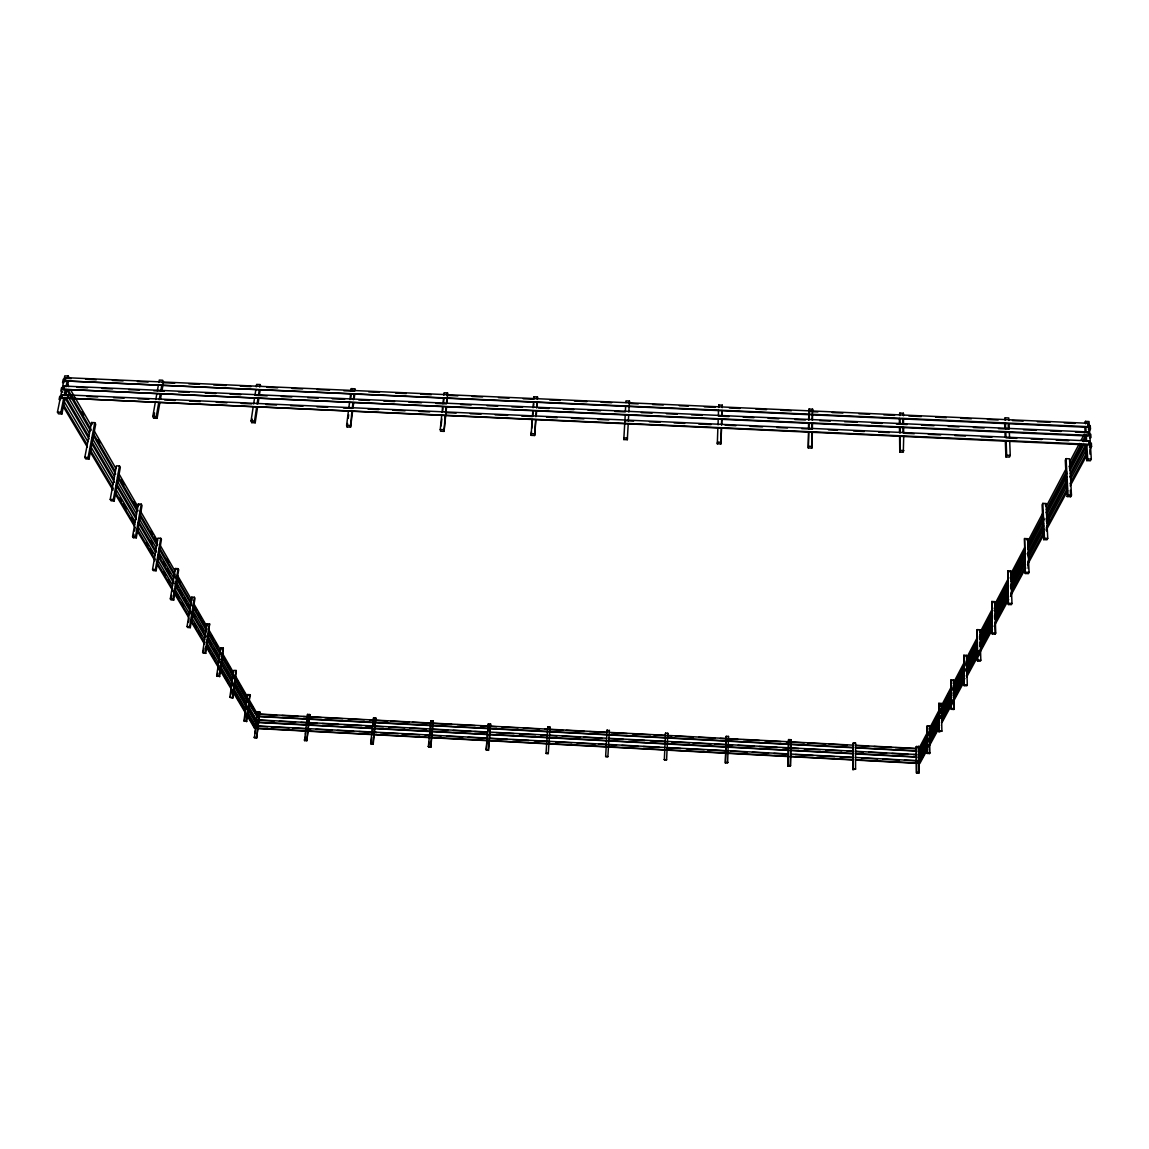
<?xml version="1.0" encoding="UTF-8"?>
<svg xmlns="http://www.w3.org/2000/svg" width="1149" height="1149" viewBox="0 0 1149 1149"><rect width="100%" height="100%" fill="white"/><g stroke="black" fill="none" stroke-linecap="round" stroke-linejoin="round"><path stroke-width="1.5" d="M852.989 769.643L853.29 742.972L855.56 743.087L855.574 769.083L852.989 769.643L853.29 742.972M812.357 432.498L811.826 448.096L808.278 447.938L808.81 432.34M808.853 428.979L808.91 423.478M808.953 420.132L809.011 414.861M812.573 411.687L812.602 409.202L809.068 409.044L809.04 411.529L817.916 411.917M811.826 448.096L811.998 432.168M812.027 428.634L812.084 423.32M812.128 419.787L812.602 409.202M812.444 423.636L812.386 429.137L801.729 428.649M812.472 420.29L812.53 415.019M623.792 439.55L623.821 437.855L627.34 438.028L627.311 439.708L623.792 439.55L625.228 414.933M808.278 447.938L808.465 432.01M808.508 428.476L808.566 423.162M808.609 419.629L809.068 409.044M625.932 402.624L625.961 400.886L629.451 401.044L629.422 402.782M788.027 766.211L788.631 739.583L790.9 739.712L790.526 765.636L788.027 766.211L788.631 739.583M790.311 766.326L790.9 739.712M727.604 763.008L728.495 736.437L726.24 736.322L725.321 762.893L727.734 762.318L725.321 762.893M725.464 762.189L726.24 736.322M721.529 428.405L720.854 443.959L717.321 443.801L717.866 427.931M718.111 424.886L718.168 419.112M718.47 410.279L718.412 416.067L729.041 416.556M718.714 407.493L718.8 405.022L722.304 405.18L722.218 407.651M720.854 443.959L721.385 428.089M721.5 424.556L721.687 419.27M721.802 415.737L721.974 410.437M721.644 425.044L721.816 419.572M721.931 416.225L722.103 410.969M664.337 759.661L665.544 733.148L667.799 733.263L666.607 759.776L664.337 759.661L666.607 759.776M625.631 406.66L625.315 411.902L614.672 411.428M609.372 730.204L607.893 756.674L605.638 756.545L607.117 730.089L609.372 730.936M627.311 439.708L628.216 423.88M628.316 420.836L628.718 415.091M628.819 412.06L629.451 401.044M548.288 753.514L550.041 727.102L547.8 726.987L546.034 753.399L548.288 753.514L546.034 753.399M535.922 419.715L534.644 435.5L531.154 435.342L532.116 419.859M532.834 411.083L532.389 416.527L521.747 416.039M533.107 407.766L533.524 402.538M537.617 398.689L537.473 396.936L533.998 396.778L533.797 399.234L523.212 398.775M531.154 435.342L531.427 431.823M531.714 428.318L532.432 419.557M532.719 416.053L533.15 410.796M533.438 407.292L533.725 403.787M534.644 435.5L535.606 420.017M535.879 416.685L536.324 411.241M536.583 407.924L537.014 402.696M537.272 399.392L537.473 396.936M536.195 416.211L536.626 410.954M536.913 407.45L537.33 402.193M486.128 749.521L488.339 723.87L490.58 723.985L488.526 750.354L486.128 749.521L488.526 750.354M486.286 750.225L487.65 734.283L432.412 731.382M487.952 730.764L488.339 723.87M488.382 749.651L490.58 723.985M665.472 733.866L665.544 733.148M667.727 733.981L667.799 733.263M428.376 746.462L430.918 720.868L433.144 720.983L430.832 747.295L428.376 746.462L430.832 747.295M428.591 747.18L429.08 742.268M430.53 727.748L430.918 720.868M430.616 746.591L433.144 720.983M446.588 406.904L444.045 431.378L440.555 431.22L440.239 429.525L441.676 415.766M442.02 412.448L442.595 407.033M442.939 403.716L443.485 398.516M443.83 395.227L444.074 392.771L447.536 392.929L446.947 403.414M441.115 425.977L441.834 418.983M442.566 411.988L442.939 408.498M443.485 403.256L444.031 398.014M444.045 431.378L445.151 415.924M446.056 407.177L445.496 412.606L456.139 413.08M446.947 398.674L446.401 403.873L435.773 403.4M447.536 392.929L447.291 395.385L457.877 395.845M370.682 743.417L373.569 717.866L375.795 717.981L373.21 744.25L370.682 743.417L373.21 744.25M370.969 744.121L371.716 737.586M373.166 724.746L373.569 717.866M372.922 743.532L375.795 717.981M718.599 406.76L718.8 405.022M717.321 443.801L717.522 442.121L721.055 442.279M722.089 406.918L722.304 405.18M304.614 740.617L307.515 714.419L309.742 714.534L306.84 740.732L304.614 740.617L305.031 737.356M305.447 734.082L306.165 728.523L258.324 726.01M307.515 714.419L307.702 716.574L258.582 714.003M352.571 411.443L350.574 427.126L347.113 426.968L346.61 425.259L348.362 411.557M348.793 408.254L349.483 402.839M349.914 399.55L350.574 394.366M350.991 391.077L351.307 388.635L354.754 388.793L355.228 390.545M306.84 740.732L309.742 714.534M347.113 426.968L347.558 423.478M348.219 418.25L348.664 414.775M350.675 399.105L351.12 395.615M350.574 427.126L351.824 411.715M352.944 402.997L352.255 408.412L343.494 408.01M353.361 399.708L354.021 394.509M354.754 388.793L354.438 391.234L343.838 390.761M353.016 407.967L353.677 402.739M354.122 399.249L354.797 394.035M255.135 732.875L255.609 729.486M256.083 726.096L256.557 722.707M257.275 717.622L257.563 711.806L259.775 711.92L256.644 738.075L254.417 737.96L257.563 711.806M256.644 738.075L259.775 711.92M254.547 728.294L254.877 725.996L255.753 726.039L255.423 728.337L254.547 728.294L206.145 646.873M207.237 640.223L255.423 722.276L256.299 722.319L256.615 720.021L248.701 706.448M249.046 703.949L257.132 716.416L257.448 714.132L248.701 698.951M243.947 720.638L247.696 694.585L249.965 694.714L246.69 721.515L243.947 720.638L246.69 721.515M244.407 721.385L245.297 715.152M246.46 707.109L246.087 709.68L233.908 689.041M247.15 702.254L247.509 699.798L235.401 678.887M246.231 720.753L249.965 694.714M232.687 698.204L236.163 670.499L233.793 670.384L229.829 697.271L232.687 698.204L236.163 670.499M230.791 694.858L231.509 690.018M232.098 685.982L232.687 682.018L221.498 662.93M233.233 678.327L233.606 675.784L208.658 632.697M257.563 407.163L255.193 422.789L251.732 422.631L252.263 419.155M255.193 422.789L254.518 421.08L256.586 407.421M257.089 404.118L257.907 398.732M258.41 395.443L259.2 390.272M259.688 387.012L260.062 384.57L256.629 384.412L256.256 386.854M216.687 675.54L220.881 647.878L223.323 648.007L219.674 676.546L216.687 675.54L219.674 676.546M258.08 403.687L258.87 398.473M259.401 395.012L260.191 389.798M217.218 676.416L217.721 673.099M218.224 669.781L218.727 666.463L206.59 646.011M219.143 675.669L223.323 648.007M251.732 422.631L251.057 420.922L253.139 407.263M253.642 403.96L254.475 398.574M255.767 390.129L254.977 395.299L267.214 395.845M202.641 652.302L207.079 623.835L209.606 623.95L205.743 653.364L202.641 652.302L205.743 653.364M203.215 653.235L204.005 648.122M205.183 652.431L209.606 623.95M187.057 626.521L191.768 597.15L194.382 597.279L194.985 598.313L190.289 627.656L187.66 627.526L187.057 626.521L189.686 626.65L190.289 627.656M188.508 622.241L189.068 618.722M190.246 611.412L189.786 614.298L175.007 589.279M189.686 626.65L194.382 597.279M170.325 598.83L175.337 568.525L178.066 568.654L178.698 569.775L173.714 600.051L170.971 599.922L170.325 598.83L173.054 598.974L173.714 600.051M171.23 598.37L171.747 595.254M173.054 598.974L178.066 568.654M152.558 569.444L157.916 538.149L160.745 538.292L161.435 539.499L156.106 570.766L153.262 570.622L152.558 569.444L155.402 569.588L156.106 570.766M155.402 569.588L160.745 538.292M159.855 402.753L157.097 418.322L153.664 418.164L152.803 416.455L155.216 402.839M155.804 399.565L156.767 394.193M157.341 390.919L158.26 385.762M158.835 382.502L159.266 380.075L162.684 380.233L163.517 381.985L161.995 390.646M132.58 536.396L138.325 504.023L141.27 504.152L142.031 505.488L136.314 537.818L133.356 537.675L132.58 536.396L135.553 536.54L136.314 537.818M153.664 418.164L154.584 412.979M133.356 537.675L133.945 534.357M134.534 531.025L135.122 527.693M157.097 418.322L156.25 416.613L158.648 402.997M159.237 399.708L160.185 394.337M160.759 391.077L161.679 385.92M135.553 536.54L141.27 504.152M160.458 399.292L161.377 394.107M110.218 499.413L116.422 465.833L119.496 465.977L120.329 467.428L114.168 500.964L111.065 500.806L110.218 499.413L113.32 499.556L114.168 500.964M113.32 499.556L119.496 465.977M89.004 459.083L95.697 424.254L94.778 422.66L91.547 422.502L84.811 457.388L85.744 458.939L89.004 459.083L88.071 457.546L94.778 422.66M728.365 737.155L728.495 736.437M65.033 398.473L61.902 413.985L58.484 413.841L57.45 412.118L64.789 375.867L68.179 376.025L69.184 377.777M61.428 397.942L62.089 394.667L1088.85 440.9L1088.692 444.965L61.428 397.942L1089.051 444.304M63.324 389.324L63.985 386.064L1088.476 431.981L1088.318 436.031L63.324 389.324L1088.678 435.356L1088.634 431.607M65.019 380.922L65.665 377.662L1087.959 423.277L1087.801 427.327L65.019 380.922L1088.16 426.652M61.831 398.631L62.089 394.667M63.726 390.014L63.985 386.064M65.407 381.612L65.665 377.662M61.902 413.985L60.883 412.276L63.612 398.717M64.272 395.443L65.349 390.086M66.01 386.825L67.044 381.683M67.69 378.438L68.179 376.025M65.723 395.026L66.757 389.856M67.461 386.409L68.495 381.224M899.322 414.818L899.868 413.094L903.401 413.252L903.43 415.737M902.855 414.976L903.401 413.252M903.703 436.62L903.315 452.261L899.768 452.103L900.141 436.462M855.56 743.087L853.003 743.69M1004.485 419.514L1005.231 417.791L1008.779 417.949L1008.879 420.448M1009.698 441.403L1010.258 455.421L1009.497 457.087L1005.921 456.929L1006.668 455.263L1006.136 441.245M916.141 746.994L918.798 746.405L918.812 773.133L916.514 773.018L916.141 746.994L918.798 746.405M926.74 726.599L929.498 725.953L929.584 753.529L927.2 753.399L926.74 726.599L929.498 725.953M938.848 703.317L938.977 731.798L941.878 731.137L941.304 703.447L938.848 703.317L938.977 731.798M951.042 679.878L951.243 709.292L953.799 709.436L954.273 708.588L953.584 680.007L951.042 679.878L951.243 709.292M963.853 655.246L964.126 685.651L966.783 685.781L967.286 684.876L966.496 655.375L963.853 655.246L964.126 685.651M977.167 629.638L977.54 661.048L980.298 661.192L980.829 660.215L979.91 629.767L977.167 629.638L977.54 661.048M991.802 601.487L992.276 634.004L995.149 634.147L995.738 633.085L994.661 601.631L991.802 601.487L992.276 634.004M1007.759 570.823L1008.348 604.518L1011.335 604.661L1011.982 603.498L1010.732 570.967L1007.759 570.823L1008.348 604.518M1024.535 538.551L1025.267 573.48L1028.384 573.638L1029.073 572.374L1027.637 538.709L1024.535 538.551L1025.267 573.48M1042.832 503.377L1042.086 504.813L1043.709 539.628L1046.969 539.786L1047.73 538.407L1046.064 503.535L1042.832 503.377L1044.47 538.249L1043.709 539.628M1066.085 458.652L1065.267 460.232L1067.191 496.54L1070.638 496.713L1071.471 495.176L1069.504 458.81L1066.085 458.652L1068.024 495.018L1067.191 496.54M1084.584 423.091L1085.475 421.367L1089.037 421.525L1091.291 459.112L1090.372 460.778L1086.782 460.605L1085.834 444.534M941.304 703.447L940.916 706.649L950.812 687.849M953.124 680.883L953.584 680.007M965.993 656.323L966.496 655.375M979.379 630.801L979.91 629.767M994.086 602.737L994.661 601.631M1010.1 572.159L1010.732 570.967M1026.947 540.016L1027.637 538.709M1045.317 504.957L1046.064 503.535M1087.959 423.277L1087.801 427.327M918.654 748.976L927.559 732.057M929.153 729.041L939.293 709.737M953.182 683.339L964.413 662.011M966.568 657.917L977.038 638.011M979.996 632.395L992.506 608.611M994.747 604.345L1008.578 578.062M1010.833 573.768L1024.635 547.542M1027.752 541.61L1043.048 512.54M1046.208 506.537L1066.416 468.131M1069.676 461.941L1079.414 443.442M1081.037 440.354L1084.283 434.193M920.392 747.439L927.918 733.163M944.65 701.45L948.844 693.522M953.857 684.014L955.537 680.84M975.616 642.779L977.296 639.62M984.822 625.343L986.488 622.169M997.375 601.559L999.041 598.385M927.602 734.455L918.697 751.317L919.588 751.36L977.382 642.305M951.659 688.897L929.182 731.439L929.239 733.981M964.485 664.653L953.239 685.91L953.311 688.61M977.11 640.725L966.137 661.508L966.208 664.294M991.759 613.006L979.537 636.144L979.623 639.016M994.273 608.266L1007.874 582.5M1010.316 577.875L1024.764 550.543M1027.881 544.626L1042.387 517.179M1046.366 509.668L1066.588 471.363M1069.015 466.767L1081.223 443.672M1082.846 440.598L1086.092 434.451M1088.534 429.841L1088.85 425.489L1090.257 425.561L1090.458 428.922L1088.778 432.081M979.896 637.551L992.463 613.853M994.129 610.693L1008.377 583.821M1010.89 579.082L1025.123 552.209M1027.637 547.47L1043.551 517.438M1046.064 512.698L1067.004 473.173M1069.518 468.433L1082.085 444.735M1083.751 441.561L1086.265 436.821M927.66 738.232L918.74 755.008L918.783 757.363L919.688 757.406L939.092 721.17M929.254 735.245L939.422 716.129M951.76 692.933L941.06 713.069L940.974 709.134M953.34 689.96L964.586 668.804M966.74 664.754L977.239 645.02M980.198 639.447L991.917 617.43M995.005 611.627L1008.046 587.096M1011.134 581.308L1025.784 553.746M1028.096 549.394L1044.226 519.046M1046.595 514.608L1066.775 476.663M1070.136 470.358L1083.967 444.333M1088.85 435.155L1090.774 434.25L1090.976 437.625L1089.568 437.568M920.493 753.471L925.548 743.992M929.756 736.092L934.826 726.613M945.785 706.061L950.841 696.581M955.049 688.682L956.744 685.522M960.104 679.203L963.48 672.883M969.383 661.824L972.758 655.49M999.731 604.92L1001.411 601.76M855.273 757.45L917.132 760.71L904.464 760.322M918.783 757.363L927.703 740.645M951.817 695.49L929.297 737.658L929.34 740.301M977.325 647.734L953.397 692.531L953.469 695.346M992.004 620.245L979.752 643.196L979.838 646.183M1008.161 589.997L994.517 615.548L994.617 618.636M1025.095 558.299L1010.603 585.416L1010.732 588.618M1027.536 553.717L1043.565 523.685M1045.992 519.147L1066.947 479.923M1070.308 473.632L1085.791 444.634M1088.85 440.9L1083.076 441.331M940.772 718.024L951.745 697.544M953.44 694.398L964.399 673.917M966.094 670.772L977.067 650.291M979.594 645.566L992.248 621.939M994.775 617.2L1008.276 592.008M1010.818 587.283L1025.152 560.497M1027.694 555.771L1043.723 525.84M1046.251 521.115L1066.502 483.312M1069.877 477.007L1086.753 445.51M917.132 760.71L917.017 763.324L856.177 760.121M918.855 761.169L927.774 744.581M929.369 741.622L939.552 722.678M941.62 718.843L951.803 699.899M953.498 696.754L964.772 675.784M966.941 671.763L978.273 650.693M980.427 646.686L992.161 624.855M995.264 619.096L1008.334 594.78M1011.422 589.035L1025.296 563.24M1028.441 557.409L1043.694 529.028M1046.998 522.896L1067.234 485.251M1070.595 479.004L1086.107 450.149M924.011 753.342L926.554 748.617M930.805 740.746L935.904 731.295M950.338 704.524L952.033 701.378M973.275 661.996L974.97 658.851M989.418 632.079L991.113 628.934M1048.032 523.413L1049.726 520.267M939.609 725.163L918.898 763.525L919.789 763.568L927.487 749.378M941.677 721.342L964.844 678.441M967.013 674.434L992.248 627.684M1008.449 597.695L994.775 623.017L995.149 634.147M1025.425 566.256L1010.905 593.157L1011.034 596.446M1043.838 532.159L1027.881 561.717L1028.168 568.525M1067.407 488.526L1046.394 527.448L1046.552 530.967M1069.934 483.83L1086.308 453.525M1089.582 447.464L1089.941 443.04L1091.349 443.097L1091.55 446.501L1089.841 449.647M929.196 746.218L939.451 727.288M942.008 722.563L964.226 681.544M966.797 676.804L992.42 629.48M994.129 626.334L1008.664 599.519M1010.373 596.36L1025.755 567.965M1027.465 564.805L1043.694 534.831M1046.265 530.106L1067.622 490.666M1070.193 485.926L1087.284 454.386M916.514 773.018L916.514 746.276M927.2 753.399L927.142 725.838M1086.782 460.605L1087.686 458.939L1086.853 444.878M66.067 378.366L71.267 378.596M85.572 379.227L96.286 379.716M112.372 380.434L123.101 380.908M137.392 381.554L148.12 382.028M162.253 382.66L174.677 383.206M188.867 383.838L199.495 384.326M213.685 384.958L226.109 385.504M240.299 386.136L250.942 386.61M266.855 387.328L277.598 387.802M291.918 388.448L302.661 388.922M316.98 389.568L329.519 390.129M368.743 391.866L379.472 392.355M395.558 393.073L406.286 393.547M420.591 394.193L431.306 394.667M472.009 396.477L482.594 396.951M498.494 397.669L509.079 398.143M549.667 399.953L560.295 400.427M574.457 401.058L586.852 401.604M601.028 402.236L611.656 402.71M629.307 403.5L638.255 403.902M652.56 404.534L663.289 405.022M679.375 405.741L688.308 406.143M704.409 406.861L715.138 407.335M729.313 407.967L739.942 408.441M755.884 409.159L766.512 409.633M780.688 410.265L791.331 410.739M832.178 412.563L842.863 413.037M858.906 413.755L869.606 414.229M883.854 414.861L894.554 415.349M908.802 415.981L921.311 416.541M935.616 417.173L946.331 417.647M960.636 418.293L971.365 418.767M987.451 419.486L998.179 419.974M1012.456 420.606L1023.156 421.08M1037.432 421.726L1049.927 422.272M1064.204 422.918L1074.918 423.392M64.559 379.4L63.224 379.342L62.563 382.588L63.913 382.646M1089.051 428.864L1090.458 428.922M76.753 387.299L87.496 387.788M101.83 388.434L112.573 388.908M128.688 389.626L139.431 390.114M153.765 390.761L164.321 391.234M178.54 391.866L189.212 392.34M205.197 393.059L215.868 393.547M230.087 394.179L240.759 394.653M281.29 396.477L291.846 396.951M307.673 397.655L318.23 398.128M332.305 398.76L344.628 399.321M358.732 399.953L369.49 400.427M383.823 401.073L394.567 401.547M408.9 402.193L421.439 402.753M460.562 404.505L471.176 404.994M487.104 405.698L497.718 406.172M511.865 406.818L522.493 407.292M538.364 407.996L549.007 408.484M563.211 409.116L573.854 409.59M588.058 410.222L600.482 410.782M641.357 412.62L652.115 413.094M666.449 413.741L677.206 414.229M691.54 414.861L702.283 415.349M743.245 417.188L753.902 417.662M768.106 418.293L778.763 418.782M794.749 419.5L805.392 419.974M819.625 420.606L830.339 421.094M844.63 421.726L857.14 422.286M871.416 422.933L882.145 423.407M896.435 424.053L907.121 424.527M921.455 425.173L933.993 425.733M948.327 426.38L959.085 426.868M973.418 427.5L984.162 427.988M998.495 428.634L1009.224 429.108L1009.009 423.809M1023.529 429.755L1036.053 430.315M1050.358 430.961L1061.087 431.435M1075.407 432.081L1088.117 432.642M62.879 387.788L61.529 387.73L60.868 390.99L62.865 392.154M62.491 395.357L73.076 395.831M87.152 396.462L97.722 396.936M113.564 397.655L124.121 398.128M138.196 398.76L148.767 399.249M164.58 399.953L175.266 400.441M189.513 401.073L200.213 401.561M216.242 402.279L226.928 402.768M241.175 403.4L251.861 403.888M265.907 404.52L276.492 404.994M290.596 405.626L302.948 406.186M317.052 406.818L327.623 407.292M368.097 409.116L378.653 409.59M392.743 410.236L405.051 410.782M419.141 411.414L429.697 411.902M470.329 413.726L480.971 414.2M495.147 414.846L507.571 415.407M546.551 417.159L557.222 417.633M571.455 418.279L583.907 418.839M598.126 419.486L608.798 419.959M624.812 420.678L633.602 421.08M649.444 421.798L660.014 422.272M674.09 422.904L684.66 423.378M698.75 424.01L711.073 424.57M725.191 425.202L735.877 425.69M750.11 426.322L762.577 426.882M776.81 427.529L787.496 428.017M828.501 429.855L837.449 430.257M853.563 430.99L864.307 431.478M878.626 432.11L889.369 432.599M914.245 433.719L903.66 433.245L903.588 427.73M928.363 434.351L940.715 434.911M954.833 435.543L965.419 436.031M981.303 436.735L991.889 437.223M1016.736 438.344L1006.007 437.855L1005.792 432.326M1031.084 438.99L1041.841 439.464M1056.19 440.11L1068.728 440.685M60.423 399.608L59.087 399.536L59.748 396.261L61.787 397.511M1090.142 446.43L1091.55 446.501M57.45 412.118L60.883 412.276M152.803 416.455L156.25 416.613M251.057 420.922L254.518 421.08M346.61 425.259L350.086 425.417M440.239 429.525L443.729 429.683M530.996 433.647L534.5 433.805M808.652 446.257L812.199 446.43M900.313 450.422L903.875 450.595M1006.668 455.263L1010.258 455.421M1087.686 458.939L1091.291 459.112M1068.024 495.018L1071.471 495.176M84.811 457.388L88.071 457.546M1044.47 538.249L1047.73 538.407M1025.942 572.216L1029.073 572.374M1008.98 603.354L1011.982 603.498M992.865 632.941L995.738 633.085M978.072 660.072L980.829 660.215M964.629 684.732L967.286 684.876M951.702 708.445L954.273 708.588M939.408 731.023L941.878 731.137M250.41 695.49L247.696 694.585M229.829 697.271L232.199 697.386M257.994 712.538L260.205 712.653M307.889 715.152L310.101 715.267M373.856 718.599L376.082 718.728M788.429 740.301L790.684 740.43M309.914 716.689L373.698 720.035M375.924 720.15L430.99 723.037M433.216 723.152L488.368 726.039M490.594 726.154L547.771 729.155M550.012 729.27L607.045 732.258M609.286 732.373L665.415 735.317M667.67 735.432L726.053 738.491M728.322 738.606L788.401 741.751M790.67 741.881L853.003 745.141M855.273 745.256L916.155 748.444M260.536 714.391L276.636 715.238M281.993 715.511L298.094 716.358M303.451 716.631L321.347 717.579M324.923 717.766L342.804 718.699M348.161 718.987L364.262 719.82M369.633 720.107L387.515 721.041M391.091 721.227L408.972 722.161M412.548 722.348L430.444 723.296M434.02 723.482L451.902 724.416M457.259 724.689L475.155 725.637M480.512 725.909L496.612 726.757M501.969 727.044L518.07 727.877M523.441 728.164L539.527 729.012M544.899 729.285L562.78 730.218M566.356 730.405L584.238 731.353M589.609 731.626L605.71 732.473M611.067 732.746L627.167 733.593M632.539 733.881L650.42 734.814M653.996 735.001L671.878 735.934M675.454 736.121L693.335 737.069M698.707 737.342L714.807 738.189M720.164 738.462L738.046 739.41M743.417 739.683L759.518 740.531M764.875 740.803L780.975 741.651M786.347 741.938L804.228 742.872M807.804 743.058L825.686 743.992M829.262 744.179L847.143 745.126M856.091 745.586L868.615 746.247M873.972 746.52L891.854 747.468M895.43 747.654L916.902 748.775M259.688 716.358L307.415 718.857L306.654 724.775L257.433 722.19M309.627 718.987L373.439 722.333M375.666 722.448L430.76 725.335M433.001 725.45L488.167 728.337M490.408 728.466L547.613 731.453M549.854 731.583L606.916 734.57M609.157 734.685L665.314 737.629M667.569 737.744L725.981 740.818M728.251 740.933L788.358 744.078M790.627 744.207L853.003 747.468M855.273 747.597L916.198 750.785M258.424 716.574L852.515 747.726M856.091 747.913L916.931 751.116M927.602 752.667L929.986 752.796M257.749 719.892L306.941 722.477M309.167 722.592L373.023 725.953M375.249 726.067L430.401 728.954M432.642 729.084L487.851 731.985M490.092 732.1L547.341 735.101M549.595 735.216L606.701 738.218M608.956 738.333L665.142 741.292M667.397 741.407L725.881 744.48M728.136 744.595L788.315 747.755M790.584 747.884L853.003 751.159M855.273 751.274L916.256 754.476M259.717 720.279L274.037 721.026M279.422 721.313L295.537 722.161M300.909 722.434L317.023 723.281M322.395 723.568L338.51 724.416M343.896 724.703L361.806 725.637M365.382 725.823L383.292 726.771M388.664 727.044L404.778 727.892M410.15 728.179L426.279 729.026M431.651 729.313L447.765 730.161M453.137 730.434L471.047 731.382M474.623 731.568L487.162 732.229M496.124 732.689L514.034 733.637M519.405 733.924L535.52 734.757M540.892 735.044L557.006 735.891M562.392 736.179L580.288 737.112M583.879 737.299L601.789 738.247M608.956 738.62L623.275 739.367M628.647 739.654L644.776 740.502M650.147 740.789L668.057 741.723M671.634 741.909L689.544 742.857M693.12 743.044L711.03 743.977M714.621 744.164L732.531 745.112M737.902 745.399L754.017 746.247M759.388 746.52L777.299 747.468M782.67 747.74L798.785 748.588M804.156 748.875L820.285 749.722M825.657 750.01L841.772 750.843M847.143 751.13L852.515 751.417M856.106 751.604L863.258 751.977M868.644 752.265L886.554 753.198M891.926 753.485L908.04 754.333M913.412 754.606L916.988 754.807M308.866 724.89L372.764 728.251L372.075 734.312L308.09 730.951M374.991 728.365L430.171 731.267L429.568 737.342L374.315 734.441M489.891 734.398L547.183 737.414M549.423 737.529L606.571 740.531M608.812 740.66L665.041 743.618M667.296 743.733L725.809 746.807M728.078 746.922L788.271 750.096M790.541 750.211L853.003 753.5M855.273 753.615L916.284 756.818M257.606 722.477L852.515 753.744M856.106 753.945L917.031 757.148M308.392 728.638L372.348 732.014M374.574 732.128L429.798 735.044M432.038 735.159L487.334 738.075M489.575 738.189L546.91 741.206M549.15 741.32L606.342 744.337M608.597 744.451L664.869 747.424M667.138 747.539L725.694 750.627M727.963 750.742L788.214 753.916M790.483 754.031L853.003 757.32M258.769 726.312L267.717 726.786M271.293 726.972L289.175 727.906M292.751 728.093L310.632 729.041M316.004 729.328L332.104 730.175M337.461 730.448L353.562 731.295M358.933 731.583L376.815 732.531M380.391 732.717L398.286 733.651M401.863 733.852L419.744 734.786M425.116 735.073L441.202 735.92M446.573 736.207L462.674 737.055M468.031 737.328L485.926 738.276M489.503 738.462L507.384 739.41M512.756 739.683L528.856 740.531M534.213 740.818L550.314 741.665M555.685 741.952L571.785 742.8M577.143 743.073L595.024 744.021M598.615 744.207L616.496 745.155M621.853 745.428L637.954 746.276M643.325 746.563L659.425 747.41M666.578 747.784L680.883 748.545M686.255 748.818L704.136 749.766M707.712 749.952L725.593 750.9M730.965 751.173L747.065 752.021M752.437 752.308L768.523 753.155M773.895 753.442L788.2 754.189M795.352 754.577L813.248 755.511M816.824 755.697L834.705 756.645M840.077 756.932L852.587 757.579M861.535 758.053L877.635 758.9M883.006 759.187L899.092 760.035M256.486 728.222L305.864 730.821M431.809 737.471L487.133 740.387M489.373 740.502L546.737 743.532M548.992 743.647L664.768 749.751M667.038 749.866L725.622 752.954M727.892 753.069L788.185 756.257M790.455 756.372L852.989 759.676M855.273 759.791L917.161 763.051M256.658 728.509L852.587 759.934M253.986 737.241L256.213 737.356M304.241 739.899L306.467 740.013M788.243 765.521L790.526 765.636M853.29 768.968L855.574 769.083M916.888 772.329L919.186 772.444M62.922 403.816L87.238 444.807M89.967 449.403L113.291 488.727M115.072 491.729L134.648 524.734M137.234 529.086L155.187 559.362M156.982 562.364L172.781 589.02M173.671 590.514L188.752 615.936M191.107 619.914L204.809 642.995M219.617 667.971L231.739 688.409M232.644 689.931L245.757 712.021M246.618 713.486L255.423 728.337M62.735 405.683L87.396 447.162M90.139 451.772L112.975 490.178M114.799 493.251L134.893 527.046M137.636 531.657L154.986 560.841M156.81 563.915L188.781 617.688M190.619 620.762L204.321 643.799M119.927 497.962L121.751 501.036M123.575 504.124L126.304 508.748M131.776 517.984L134.519 522.608M146.368 542.644L148.192 545.718M150.016 548.805L152.745 553.43M163.689 571.915L165.513 575.003M168.257 579.613L170.081 582.701M176.458 593.487L179.201 598.112M181.93 602.737L183.754 605.81M194.698 624.295L196.522 627.383M198.346 630.471L201.075 635.081M206.547 644.33L210.195 650.492M212.019 653.58L214.762 658.205M221.139 668.991L222.963 672.064M224.787 675.152L227.516 679.777M234.813 692.1L236.637 695.174M238.461 698.262L241.204 702.886M243.028 705.96L244.852 709.048M247.581 713.673L249.405 716.746M251.229 719.834L253.958 724.459M63.583 400.556L87.855 441.661M90.57 446.272L113.004 484.275M115.632 488.698L135.165 521.804M137.751 526.17L154.971 555.34M157.456 559.549L172.58 585.171M191.524 617.272L204.637 639.476M206.102 641.932L218.583 663.088M219.99 665.486L231.61 685.163M247.811 712.61L255.753 726.039M65.421 398.732L89.062 438.975M91.776 443.629L114.512 482.321M116.322 485.424L136.329 519.477M138.153 522.58L155.417 551.994M158.145 556.633L173.6 582.945M175.424 586.047L205.427 637.135M150.964 540.719L152.774 543.807M159.093 554.622L160.903 557.725M163.603 562.349L165.413 565.452M167.223 568.54L169.937 573.179M176.257 583.994L178.066 587.082M179.862 590.169L182.576 594.809M184.386 597.897L186.195 600.984M187.991 604.072L189.8 607.175M192.515 611.799L195.229 616.438M200.644 625.717L203.359 630.356M206.964 636.532L211.488 644.259M214.188 648.898L217.807 655.074M226.841 670.528L228.651 673.616M234.97 684.431L236.78 687.533M239.48 692.158L241.29 695.26M243.1 698.348L245.814 702.987M252.134 713.802L253.943 716.89M66.441 398.272L88.846 436.505M91.561 441.144L113.923 479.32M116.537 483.772L136.013 517.021M138.584 521.416L156.465 551.922M158.246 554.953L173.973 581.811M174.863 583.319L189.872 608.941M192.228 612.948L205.858 636.23M207.639 639.261L219.718 659.885M233.592 683.554L246.633 705.831M247.495 707.31L256.299 722.319M65.306 391.967L89.45 433.374M92.164 438.013L114.483 476.289M117.083 480.756L136.53 514.106M139.101 518.515L156.25 547.901M158.72 552.152L173.772 577.976M176.185 582.112L190.303 606.299M192.644 610.32L205.7 632.711M207.15 635.182L219.574 656.51M220.981 658.923L232.558 678.772M234.841 682.678L246.518 702.714M67.073 390.358L90.498 430.717M93.198 435.37L115.719 474.192M117.528 477.295L137.334 511.449M140.049 516.102L157.154 545.603M158.964 548.705L206.705 630.988M208.515 634.09L220.22 654.269M222.016 657.372L247.25 700.847M82.024 411.888L83.82 414.99M98.139 439.78L99.934 442.882M121.406 480.081L124.092 484.72M133.945 501.768L136.63 506.422M150.95 531.211L152.745 534.314M154.526 537.416L156.321 540.518M167.065 559.118L168.86 562.206M177.808 577.703L180.494 582.356M194.813 607.16L196.608 610.248M198.389 613.351L201.075 618.004M202.87 621.106L205.556 625.745M210.928 635.052L213.613 639.691M215.394 642.794L217.19 645.896M223.452 656.74L225.247 659.842M227.933 664.495L229.728 667.598M235.99 678.441L241.362 687.734M244.048 692.387L245.829 695.49M251.2 704.782L256.572 714.089M68.121 389.928L91.331 430.013M94.003 434.624L115.36 471.535M117.959 476.016L138.11 510.831M139.833 513.804L157.7 544.669M159.467 547.728L175.136 574.787M176.012 576.31L191.567 603.168M193.305 606.169L206.892 629.623M248.371 701.278L257.132 716.416M66.987 383.608L68.768 386.696M70.549 389.784L91.015 425.302M93.701 429.97L115.92 468.519M118.505 473.029L137.866 506.608M140.336 510.903L157.485 540.662M159.955 544.928L174.935 570.952M177.348 575.118L191.984 600.539L191.768 597.15M193.721 603.541L206.734 626.119M208.17 628.618L220.551 650.104M221.958 652.531L233.477 672.538M234.856 674.937L247.394 696.682M91.547 422.502L92.466 424.096M138.325 504.023L139.086 505.345M175.337 568.525L175.984 569.645M207.079 623.835L207.639 624.797M220.881 647.878L221.398 648.783M260.062 384.57L260.722 386.323M351.307 388.635L351.795 390.387M547.8 726.987L550.112 727.834L550.041 727.102M533.998 396.778L534.141 398.531M1089.783 450.796L1089.97 454.114M1085.475 421.367L1085.618 423.866M1085.819 427.241L1086.135 432.555M1086.336 435.945L1086.667 441.489M1084.785 426.652L1085.101 432.024M1085.317 435.6L1085.633 440.957M1070.293 490.264L1070.638 496.713M1009.353 432.484L1009.569 438.013M1008.248 425.015L1008.377 428.577M1005.231 417.791L1005.332 420.29M1005.447 423.636L1005.662 428.95M1004.628 423.076L1004.829 428.419M1004.958 431.981L1005.174 437.324M1005.303 440.9L1005.921 456.929M979.968 650.435L980.126 655.806M953.555 699.324L953.799 709.436M941.103 715.554L941.16 718.283M929.412 744.049L929.584 753.529M918.654 762.721L918.812 773.133M903.473 419.083L903.545 424.369M902.899 418.523L902.97 423.852M903.013 427.414L903.085 432.728M605.638 756.545L607.893 756.674M899.868 413.094L899.897 415.579M899.94 418.925L899.997 424.211M900.04 427.572L900.098 433.087M899.365 418.365L899.437 423.694M899.48 427.241L899.538 432.57M899.581 436.117L899.768 452.103M607.117 730.089L607.132 730.821"/></g></svg>
